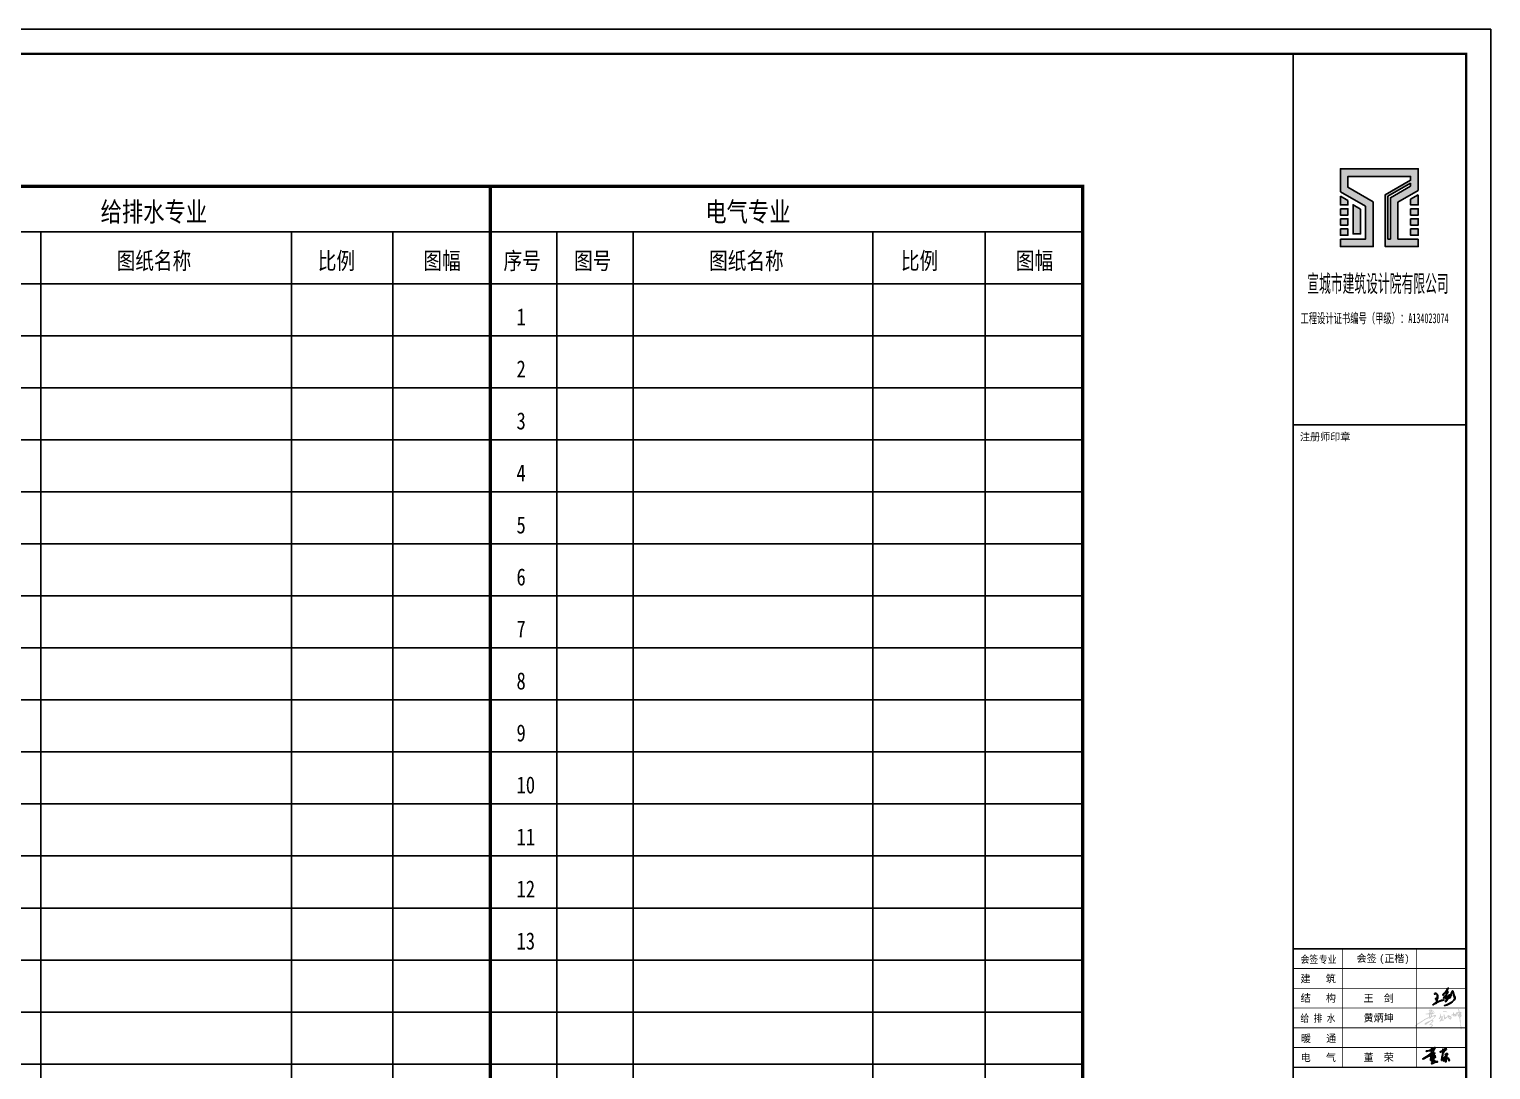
# Model space of a CAD drawing. Extents: x -4747 to 1060961, y -766984 to 396631.
# Drawn here: x 481617 to 540821, y 195558 to 237709 of the extents above; entities that cross this region are included whole.
import ezdxf
from ezdxf.enums import TextEntityAlignment as Align

# ---------------------------------------------------------------- set-up
doc = ezdxf.new("R2010")
doc.units = 0
doc.header["$LTSCALE"] = 1000
doc.header["$MEASUREMENT"] = 0
doc.layers.get('0').update_dxf_attribs({"linetype": 'CONTINUOUS'})
for name, color, linetype in [('BZ_标准图框', 7, 'CONTINUOUS'), ('PUB_TAB', 7, 'CONTINUOUS'), ('PUB_TITLE', 4, 'CONTINUOUS'), ('TK_图框线_', 45, 'CONTINUOUS')]:
    doc.layers.add(name, color=color, linetype=linetype)
doc.styles.add('HT', font='simhei.ttf')
doc.styles.add('黑体', font='simhei.ttf')

# ---------------------------------------------------------------- blocks, each defined once
blk = doc.blocks.new('DR')
at = {"linetype": 'CONTINUOUS'}
h = blk.add_hatch(color=256, dxfattribs=at)
h.dxf.hatch_style = 1
h.paths.add_polyline_path([(1911116, -440635), (1911119, -440635), (1911120, -440634), (1911121, -440636), (1911116, -440641), (1911114, -440641)], flags=16)
h.paths.add_polyline_path([(1911234, -440611), (1911235, -440610), (1911235, -440608), (1911232, -440607), (1911226, -440611), (1911226, -440613), (1911216, -440628), (1911215, -440633), (1911218, -440635), (1911222, -440631)], flags=17)
h.paths.add_polyline_path([(1911260, -440603), (1911258, -440602), (1911252, -440607), (1911261, -440610), (1911271, -440626), (1911268, -440629), (1911272, -440632), (1911275, -440632), (1911279, -440627), (1911279, -440624), (1911271, -440610), (1911263, -440603)])
h.paths.add_polyline_path([(1911107, -440603), (1911109, -440603), (1911110, -440602), (1911111, -440604), (1911097, -440615), (1911097, -440609)], flags=16)
h.paths.add_polyline_path([(1911234, -440591), (1911236, -440590), (1911236, -440593), (1911233, -440596), (1911226, -440599)], flags=16)
h.paths.add_polyline_path([(1911110, -440585), (1911112, -440585), (1911112, -440590), (1911108, -440594), (1911098, -440600), (1911097, -440592), (1911100, -440589)], flags=16)
h.paths.add_polyline_path([(1911108, -440573), (1911110, -440573), (1911112, -440575), (1911112, -440578), (1911097, -440585), (1911097, -440580)], flags=16)
h.paths.add_polyline_path([(1911104, -440569), (1911105, -440568), (1911100, -440573), (1911094, -440575), (1911100, -440570)], flags=16)
h.paths.add_polyline_path([(1911211, -440556), (1911209, -440555), (1911205, -440565), (1911203, -440585), (1911201, -440591), (1911198, -440628), (1911202, -440630), (1911206, -440625), (1911207, -440619), (1911215, -440615), (1911236, -440600), (1911235, -440628), (1911234, -440627), (1911232, -440629), (1911232, -440636), (1911236, -440643), (1911240, -440644), (1911243, -440639), (1911244, -440593), (1911255, -440583), (1911252, -440579), (1911247, -440582), (1911244, -440581), (1911257, -440568), (1911260, -440560), (1911256, -440557), (1911246, -440559), (1911233, -440567), (1911236, -440568), (1911241, -440565), (1911252, -440563), (1911216, -440602), (1911207, -440607)])
h.paths.add_polyline_path([(1911220, -440530), (1911221, -440530), (1911218, -440539), (1911214, -440543), (1911214, -440534)], flags=16)
h.paths.add_polyline_path([(1911238, -440514), (1911239, -440514)], flags=16)
h.paths.add_polyline_path([(1911119, -440511), (1911120, -440511), (1911120, -440514), (1911107, -440531), (1911103, -440533), (1911101, -440536), (1911099, -440536), (1911102, -440519)], flags=16)
h.paths.add_polyline_path([(1911244, -440499), (1911242, -440498), (1911229, -440512), (1911230, -440515), (1911224, -440523), (1911216, -440527), (1911214, -440526), (1911214, -440516), (1911211, -440512), (1911209, -440515), (1911208, -440530), (1911187, -440537), (1911181, -440542), (1911183, -440545), (1911188, -440545), (1911194, -440540), (1911198, -440540), (1911207, -440536), (1911209, -440553), (1911211, -440555), (1911215, -440554), (1911230, -440527), (1911247, -440516), (1911246, -440513), (1911241, -440511)])
h.paths.add_polyline_path([(1911132, -440496), (1911131, -440495), (1911128, -440496), (1911124, -440504), (1911102, -440512), (1911101, -440501), (1911098, -440497), (1911095, -440499), (1911096, -440513), (1911094, -440516), (1911061, -440529), (1911042, -440532), (1911041, -440536), (1911044, -440539), (1911074, -440531), (1911094, -440522), (1911093, -440544), (1911095, -440547), (1911101, -440548), (1911080, -440565), (1911051, -440585), (1911021, -440603), (1911017, -440603), (1911006, -440610), (1911005, -440612), (1911009, -440616), (1911018, -440613), (1911047, -440596), (1911079, -440580), (1911082, -440585), (1911090, -440585), (1911090, -440590), (1911088, -440592), (1911087, -440597), (1911089, -440599), (1911089, -440605), (1911086, -440608), (1911086, -440613), (1911084, -440617), (1911085, -440627), (1911087, -440629), (1911092, -440629), (1911102, -440621), (1911108, -440619), (1911108, -440631), (1911100, -440636), (1911100, -440639), (1911104, -440643), (1911104, -440650), (1911093, -440660), (1911097, -440665), (1911106, -440660), (1911110, -440660), (1911128, -440648), (1911136, -440647), (1911143, -440644), (1911155, -440645), (1911158, -440642), (1911156, -440638), (1911141, -440637), (1911123, -440642), (1911130, -440635), (1911131, -440632), (1911127, -440628), (1911116, -440628), (1911116, -440617), (1911119, -440609), (1911139, -440593), (1911139, -440590), (1911135, -440588), (1911123, -440599), (1911121, -440598), (1911121, -440593), (1911129, -440585), (1911132, -440580), (1911132, -440577), (1911128, -440574), (1911121, -440575), (1911117, -440566), (1911124, -440562), (1911130, -440556), (1911129, -440552), (1911116, -440556), (1911093, -440568), (1911067, -440579), (1911094, -440560), (1911106, -440550), (1911115, -440540), (1911115, -440536), (1911113, -440534), (1911126, -440515), (1911129, -440508), (1911134, -440503)])
at = {"linetype": 'CONTINUOUS', "elevation": 12800663}
for points in [[(1911132, -440496), (1911131, -440495), (1911128, -440496), (1911124, -440504), (1911102, -440512), (1911101, -440501), (1911098, -440497), (1911095, -440499), (1911096, -440513), (1911094, -440516), (1911061, -440529), (1911042, -440532), (1911041, -440536), (1911044, -440539), (1911074, -440531), (1911094, -440522), (1911093, -440544), (1911095, -440547), (1911101, -440548), (1911080, -440565), (1911051, -440585), (1911021, -440603), (1911017, -440603), (1911006, -440610), (1911005, -440612), (1911009, -440616), (1911018, -440613), (1911047, -440596), (1911079, -440580), (1911082, -440585), (1911090, -440585), (1911090, -440590), (1911088, -440592), (1911087, -440597), (1911089, -440599), (1911089, -440605), (1911086, -440608), (1911086, -440613), (1911084, -440617), (1911085, -440627), (1911087, -440629), (1911092, -440629), (1911102, -440621), (1911108, -440619), (1911108, -440631), (1911100, -440636), (1911100, -440639), (1911104, -440643), (1911104, -440650), (1911093, -440660), (1911097, -440665), (1911106, -440660), (1911110, -440660), (1911128, -440648), (1911136, -440647), (1911143, -440644), (1911155, -440645), (1911158, -440642), (1911156, -440638), (1911141, -440637), (1911123, -440642), (1911130, -440635), (1911131, -440632), (1911127, -440628), (1911116, -440628), (1911116, -440617), (1911119, -440609), (1911139, -440593), (1911139, -440590), (1911135, -440588), (1911123, -440599), (1911121, -440598), (1911121, -440593), (1911129, -440585), (1911132, -440580), (1911132, -440577), (1911128, -440574), (1911121, -440575), (1911117, -440566), (1911124, -440562), (1911130, -440556), (1911129, -440552), (1911116, -440556), (1911093, -440568), (1911067, -440579), (1911094, -440560), (1911106, -440550), (1911115, -440540), (1911115, -440536), (1911113, -440534), (1911126, -440515), (1911129, -440508), (1911134, -440503), (1911132, -440496)], [(1911104, -440569), (1911105, -440568), (1911100, -440573), (1911094, -440575), (1911100, -440570), (1911104, -440569)], [(1911108, -440573), (1911110, -440573), (1911112, -440575), (1911112, -440578), (1911097, -440585), (1911097, -440580), (1911108, -440573)], [(1911110, -440585), (1911112, -440585), (1911112, -440590), (1911108, -440594), (1911098, -440600), (1911097, -440592), (1911100, -440589), (1911110, -440585)], [(1911107, -440603), (1911109, -440603), (1911110, -440602), (1911111, -440604), (1911097, -440615), (1911097, -440609), (1911107, -440603)], [(1911119, -440511), (1911120, -440511), (1911120, -440514), (1911107, -440531), (1911103, -440533), (1911101, -440536), (1911099, -440536), (1911102, -440519), (1911119, -440511)], [(1911244, -440499), (1911242, -440498), (1911229, -440512), (1911230, -440515), (1911224, -440523), (1911216, -440527), (1911214, -440526), (1911214, -440516), (1911211, -440512), (1911209, -440515), (1911208, -440530), (1911187, -440537), (1911181, -440542), (1911183, -440545), (1911188, -440545), (1911194, -440540), (1911198, -440540), (1911207, -440536), (1911209, -440553), (1911211, -440555), (1911215, -440554), (1911230, -440527), (1911247, -440516), (1911246, -440513), (1911241, -440511), (1911244, -440499)], [(1911211, -440556), (1911209, -440555), (1911205, -440565), (1911203, -440585), (1911201, -440591), (1911198, -440628), (1911202, -440630), (1911206, -440625), (1911207, -440619), (1911215, -440615), (1911236, -440600), (1911235, -440628), (1911234, -440627), (1911232, -440629), (1911232, -440636), (1911236, -440643), (1911240, -440644), (1911243, -440639), (1911244, -440593), (1911255, -440583), (1911252, -440579), (1911247, -440582), (1911244, -440581), (1911257, -440568), (1911260, -440560), (1911256, -440557), (1911246, -440559), (1911233, -440567), (1911236, -440568), (1911241, -440565), (1911252, -440563), (1911216, -440602), (1911207, -440607), (1911211, -440556)], [(1911220, -440530), (1911221, -440530), (1911218, -440539), (1911214, -440543), (1911214, -440534), (1911220, -440530)], [(1911234, -440611), (1911235, -440610), (1911235, -440608), (1911232, -440607), (1911226, -440611), (1911226, -440613), (1911216, -440628), (1911215, -440633), (1911218, -440635), (1911222, -440631), (1911234, -440611)], [(1911234, -440591), (1911236, -440590), (1911236, -440593), (1911233, -440596), (1911226, -440599), (1911234, -440591)], [(1911238, -440514), (1911239, -440514), (1911238, -440514)], [(1911260, -440603), (1911258, -440602), (1911252, -440607), (1911261, -440610), (1911271, -440626), (1911268, -440629), (1911272, -440632), (1911275, -440632), (1911279, -440627), (1911279, -440624), (1911271, -440610), (1911263, -440603), (1911260, -440603)], [(1911116, -440635), (1911119, -440635), (1911120, -440634), (1911121, -440636), (1911116, -440641), (1911114, -440641), (1911116, -440635)]]:
    blk.add_lwpolyline(points, dxfattribs=at)
blk = doc.blocks.new('WJ')
at = {"linetype": 'CONTINUOUS'}
h = blk.add_hatch(color=0, dxfattribs=at)
h.dxf.hatch_style = 1
h.paths.add_polyline_path([(170, 444), (169, 445), (166, 443), (169, 440), (169, 410), (167, 408), (164, 412), (160, 413), (156, 409), (157, 404), (160, 408), (163, 408), (165, 404), (161, 403), (159, 406), (158, 403), (161, 400), (165, 401), (164, 379), (139, 364), (134, 359), (137, 356), (145, 363), (163, 373), (164, 371), (170, 377), (186, 385), (195, 387), (212, 394), (224, 395), (224, 400), (204, 396), (167, 380), (169, 387), (169, 403), (174, 413), (174, 434)])
h.paths.add_polyline_path([(163, 451), (162, 452), (155, 452), (149, 449), (148, 447), (150, 443), (155, 448), (160, 448), (168, 444), (169, 446)])
h.paths.add_polyline_path([(300, 463), (299, 464), (297, 464), (296, 461), (300, 450), (302, 438), (308, 423), (311, 410), (310, 405), (299, 391), (290, 383), (257, 363), (246, 358), (228, 353), (236, 352), (247, 355), (279, 371), (295, 382), (308, 395), (315, 406), (314, 418), (307, 437)])
h.paths.add_polyline_path([(260, 495), (259, 496), (254, 491), (250, 482), (235, 459), (219, 444), (215, 439), (216, 436), (219, 436), (237, 455), (247, 461), (254, 463), (251, 455), (244, 444), (230, 430), (220, 413), (221, 411), (223, 411), (242, 435), (240, 425), (240, 406), (243, 404), (246, 407), (249, 419), (253, 419), (262, 428), (236, 385), (239, 382), (268, 420), (270, 421), (269, 414), (271, 412), (274, 415), (282, 436), (284, 447), (292, 467), (294, 469), (298, 464), (299, 467), (296, 472), (294, 472), (290, 468), (285, 458), (274, 423), (273, 426), (268, 425), (256, 411), (264, 423), (272, 440), (270, 442), (266, 439), (256, 426), (246, 421), (244, 411), (246, 441), (257, 458), (259, 464), (256, 467), (252, 467), (241, 462), (253, 480)])
at = {"color": 0, "linetype": 'CONTINUOUS', "elevation": 16083978}
for points in [[(260, 495), (259, 496), (254, 491), (250, 482), (235, 459), (219, 444), (215, 439), (216, 436), (219, 436), (237, 455), (247, 461), (254, 463), (251, 455), (244, 444), (230, 430), (220, 413), (221, 411), (223, 411), (242, 435), (240, 425), (240, 406), (243, 404), (246, 407), (249, 419), (253, 419), (262, 428), (236, 385), (239, 382), (268, 420), (270, 421), (269, 414), (271, 412), (274, 415), (282, 436), (284, 447), (292, 467), (294, 469), (298, 464), (299, 467), (296, 472), (294, 472), (290, 468), (285, 458), (274, 423), (273, 426), (268, 425), (256, 411), (264, 423), (272, 440), (270, 442), (266, 439), (256, 426), (246, 421), (244, 411), (246, 441), (257, 458), (259, 464), (256, 467), (252, 467), (241, 462), (253, 480), (260, 495)], [(170, 444), (169, 445), (166, 443), (169, 440), (169, 410), (167, 408), (164, 412), (160, 413), (156, 409), (157, 404), (160, 408), (163, 408), (165, 404), (161, 403), (159, 406), (158, 403), (161, 400), (165, 401), (164, 379), (139, 364), (134, 359), (137, 356), (145, 363), (163, 373), (164, 371), (170, 377), (186, 385), (195, 387), (212, 394), (224, 395), (224, 400), (204, 396), (167, 380), (169, 387), (169, 403), (174, 413), (174, 434), (170, 444)], [(163, 451), (162, 452), (155, 452), (149, 449), (148, 447), (150, 443), (155, 448), (160, 448), (168, 444), (169, 446), (163, 451)], [(300, 463), (299, 464), (297, 464), (296, 461), (300, 450), (302, 438), (308, 423), (311, 410), (310, 405), (299, 391), (290, 383), (257, 363), (246, 358), (228, 353), (236, 352), (247, 355), (279, 371), (295, 382), (308, 395), (315, 406), (314, 418), (307, 437), (300, 463)]]:
    blk.add_lwpolyline(points, dxfattribs=at)
blk = doc.blocks.new('A$C56AF2822')
at = {"linetype": 'CONTINUOUS', "xscale": 5, "yscale": 5, "zscale": 5}
blk.add_blockref('WJ', (-107, -2513), dxfattribs=at)
blk = doc.blocks.new('A$C7A596D73')
at = {"linetype": 'CONTINUOUS'}
h = blk.add_hatch(color=256, dxfattribs=at)
h.paths.add_polyline_path([(-528, 449), (-608, 419), (-653, 389), (-668, 389), (-718, 364), (-743, 339), (-848, 279), (-853, 269), (-998, 189), (-1088, 99), (-1093, 94), (-1088, 69), (-1073, 64), (-1043, 74), (-1038, 84), (-1048, 94), (-998, 144), (-788, 269), (-748, 304), (-603, 384), (-573, 389), (-508, 424), (-483, 429), (-493, 409), (-518, 389), (-508, 374), (-493, 369), (-423, 454), (-363, 474), (-293, 484), (-333, 419), (-453, 319), (-568, 269), (-583, 269), (-643, 229), (-663, 229), (-708, 184), (-708, 154), (-683, 134), (-633, 149), (-593, 189), (-548, 214), (-498, 264), (-403, 304), (-388, 289), (-398, 264), (-453, 219), (-493, 159), (-523, 144), (-518, 129), (-503, 119), (-453, 129), (-413, 109), (-453, 69), (-478, 59), (-478, 44), (-468, 34), (-438, 39), (-373, 104), (-373, 124), (-403, 149), (-418, 149), (-428, 159), (-458, 159), (-453, 174), (-368, 254), (-353, 279), (-358, 314), (-373, 329), (-403, 339), (-288, 439), (-263, 469), (-248, 509), (-263, 529), (-278, 529), (-288, 539), (-408, 494), (-408, 544), (-398, 569), (-368, 584), (-338, 584), (-318, 599), (-313, 644), (-333, 674), (-338, 669), (-328, 629), (-383, 614), (-398, 704), (-383, 704), (-348, 669), (-333, 674), (-368, 709), (-408, 729), (-408, 739), (-423, 754), (-453, 744), (-503, 749), (-518, 739), (-518, 724), (-533, 724), (-543, 714), (-523, 699), (-523, 614), (-533, 599), (-653, 589), (-668, 579), (-668, 564), (-653, 554), (-528, 559)])
h.paths.add_polyline_path([(-463, 569), (-438, 574), (-433, 564), (-453, 484), (-463, 469), (-493, 464), (-503, 464), (-488, 479), (-483, 519)], flags=16)
h.paths.add_polyline_path([(-488, 609), (-498, 669), (-498, 714), (-488, 729), (-463, 729), (-478, 684), (-473, 659)], flags=16)
h.paths.add_polyline_path([(-453, 609), (-448, 644), (-443, 684), (-433, 699), (-428, 614)], flags=16)
h.paths.add_polyline_path([(-23, 434), (-23, 414), (-38, 379), (-103, 284), (-88, 264), (-73, 269), (-43, 304), (57, 304), (72, 334), (47, 354), (-3, 349), (22, 399), (17, 429), (32, 474), (7, 489), (-23, 484), (-43, 469), (-43, 534), (-83, 599), (-103, 584), (-78, 559), (-78, 504), (-98, 444), (-113, 414), (-128, 404), (-133, 399), (-133, 384), (-103, 369), (-88, 379), (-58, 424)])
h.paths.add_polyline_path([(87, 369), (97, 359), (117, 359), (232, 464), (222, 444), (247, 419), (267, 419), (272, 389), (322, 349), (347, 354), (387, 404), (377, 429), (382, 444), (342, 489), (302, 504), (272, 504), (272, 524), (242, 539), (227, 524), (227, 489), (212, 474), (147, 444), (122, 414), (92, 554), (82, 564), (62, 559), (57, 554), (57, 509), (67, 489)])
h.paths.add_polyline_path([(292, 419), (302, 439), (297, 449), (312, 449), (342, 424), (347, 409), (337, 409), (322, 389)], flags=16)
h.paths.add_polyline_path([(187, 649), (197, 634), (207, 644), (207, 659), (197, 669), (147, 679), (92, 679), (57, 694), (47, 689), (42, 684), (42, 669), (62, 654)])
h.paths.add_polyline_path([(507, 579), (482, 579), (477, 629), (467, 639), (452, 639), (437, 609), (437, 559), (402, 564), (382, 539), (377, 534), (387, 504), (407, 519), (437, 524), (477, 464), (492, 464), (507, 479), (522, 519), (532, 479), (557, 464), (582, 504), (592, 574), (602, 594), (642, 574), (657, 609), (677, 629), (687, 549), (672, 544), (652, 569), (612, 549), (647, 484), (667, 469), (687, 489), (682, 509), (692, 509), (692, 469), (672, 459), (687, 429), (702, 424), (712, 284), (727, 239), (747, 64), (747, -31), (767, -51), (792, -31), (777, 29), (777, 74), (767, 89), (752, 179), (752, 289), (737, 364), (737, 449), (762, 459), (782, 484), (777, 499), (792, 514), (792, 544), (757, 559), (787, 619), (777, 639), (737, 664), (702, 674), (702, 704), (687, 739), (692, 749), (667, 779), (652, 774), (647, 749), (667, 704), (667, 669), (632, 639), (612, 659), (587, 649), (557, 579), (552, 524), (542, 584), (512, 594)])
h.paths.add_polyline_path([(497, 539), (487, 509), (477, 519), (477, 529)], flags=16)
h.paths.add_polyline_path([(717, 599), (717, 624), (737, 609), (727, 584)], flags=16)
h.paths.add_polyline_path([(722, 529), (737, 524), (727, 504), (722, 514)], flags=16)

msp = doc.modelspace()

# ---------------------------------------------------------------- hatches: boundary and pattern name
h = msp.add_hatch(color=1)
h.paths.add_polyline_path([(537880, 232053.8), (534728.8, 232053.8), (534728.8, 231128), (535752.8, 230536.8), (535752.8, 229209.8), (535036, 229209.8), (534728.8, 229209.8), (534728.8, 228902.6), (536060, 228902.6), (536060, 230714.1), (535036, 231305.4), (535036, 231746.6), (537572.8, 231746.6), (537572.8, 231593), (536548.8, 231001.8), (536548.8, 228902.6), (537880, 228902.6), (537880, 229209.8), (537572.8, 229209.8), (537060.8, 229209.8), (537060.8, 230706.2), (537880, 231179.2)])
h.paths.add_polyline_path([(537572.8, 231356.6), (536753.6, 230883.6), (536753.6, 229209.8), (536651.2, 229209.8), (536651.2, 230942.7), (537572.8, 231474.8)], flags=16)
h = msp.add_hatch(color=1)
h.paths.add_polyline_path([(537880, 231001.8), (537572.8, 230824.5), (537572.8, 230592.2), (537880, 230592.2)])
h.paths.add_polyline_path([(537572.8, 230438.6), (537572.8, 230182.6), (537880, 230182.6), (537880, 230438.6)])
h.paths.add_polyline_path([(537572.8, 230029), (537572.8, 229773), (537880, 229773), (537880, 230029)])
h.paths.add_polyline_path([(537880, 229363.4), (537880, 229619.4), (537572.8, 229619.4), (537572.8, 229363.4)])
h.paths.add_polyline_path([(535548, 230418.5), (535240.8, 230595.9), (535240.8, 229414.6), (535548, 229414.6)])
h.paths.add_polyline_path([(534728.8, 230950.6), (534728.8, 230592.2), (535036, 230592.2), (535036, 230773.3)])
h.paths.add_polyline_path([(534728.8, 230438.6), (534728.8, 230182.6), (535036, 230182.6), (535036, 230438.6)])
h.paths.add_polyline_path([(535036, 229773), (535036, 230029), (534728.8, 230029), (534728.8, 229773)])
h.paths.add_polyline_path([(535036, 229619.4), (534728.8, 229619.4), (534728.8, 229363.4), (535036, 229363.4)])

# ---------------------------------------------------------------- linework, layer by layer
for points in [[(537060.8, 229209.8), (537060.8, 230706.2), (537880, 231179.2), (537880, 232053.8), (534728.8, 232053.8), (534728.8, 231128), (535752.8, 230536.8), (535752.8, 229209.8), (535036, 229209.8)], [(534728.8, 229209.8), (534728.8, 228902.6), (536060, 228902.6), (536060, 230714.1), (535036, 231305.4), (535036, 231746.6), (537572.8, 231746.6), (537572.8, 231593), (536548.8, 231001.8), (536548.8, 228902.6), (537880, 228902.6), (537880, 229209.8)], [(534728.8, 230950.6), (534728.8, 230592.2), (535036, 230592.2), (535036, 230773.3)], [(534728.8, 230950.6), (535036, 230773.3)], [(537572.8, 231474.8), (536651.2, 230942.7), (536651.2, 229209.8)], [(537572.8, 231356.6), (536753.6, 230883.6), (536753.6, 229209.8)], [(537880, 231179.2), (537310.2, 230850.2)], [(537572.8, 231474.8), (537572.8, 231356.6)], [(537572.8, 230824.5), (537572.8, 230592.2), (537880, 230592.2), (537880, 231001.8)], [(537880, 231001.8), (537572.8, 230824.5)], [(534728.8, 229209.8), (535036, 229209.8)], [(536753.6, 229209.8), (536651.2, 229209.8)], [(537572.8, 229209.8), (537060.8, 229209.8)], [(537572.8, 229209.8), (537880, 229209.8)]]:
    msp.add_lwpolyline(points)
for points in [[(534728.8, 230438.6), (534728.8, 230182.6), (535036, 230182.6), (535036, 230438.6)], [(535548, 230418.5), (535240.8, 230595.9), (535240.8, 229414.6), (535548, 229414.6)], [(537572.8, 230438.6), (537572.8, 230182.6), (537880, 230182.6), (537880, 230438.6)], [(534728.8, 230029), (534728.8, 229773), (535036, 229773), (535036, 230029)], [(537572.8, 230029), (537572.8, 229773), (537880, 229773), (537880, 230029)], [(534728.8, 229619.4), (534728.8, 229363.4), (535036, 229363.4), (535036, 229619.4)], [(537572.8, 229619.4), (537572.8, 229363.4), (537880, 229363.4), (537880, 229619.4)]]:
    msp.add_lwpolyline(points, close=True)
at = {"layer": 'BZ_标准图框'}
for points, const_width in [([(532820.8, 154608.6), (532820.8, 236708.6)], 70), ([(532820.8, 221683.7), (539820.8, 221683.7)], 70), ([(532820.8, 200458.6), (539820.8, 200458.6)], 70), ([(534820.8, 200458.6), (534820.8, 195658.6)], 35), ([(537820.8, 200458.6), (537820.8, 195658.6)], 35), ([(539820.8, 199658.6), (532820.8, 199658.6)], 35), ([(539820.8, 198858.6), (532820.8, 198858.6)], 35), ([(539820.8, 198058.6), (532820.8, 198058.6)], 35), ([(539820.8, 197258.6), (532820.8, 197258.6)], 35), ([(539820.8, 196458.6), (532820.8, 196458.6)], 35), ([(539820.8, 195658.6), (532820.8, 195658.6)], 50)]:
    msp.add_lwpolyline(points, dxfattribs=dict(at, const_width=const_width))
at = {"layer": 'PUB_TAB', "const_width": 131.7}
for points in [[(500291.3, 159977), (500291.3, 231341.2), (476291.3, 231341.2), (476291.3, 159977)], [(524291.3, 159977), (524291.3, 231341.2), (500291.3, 231341.2), (500291.3, 159977)]]:
    msp.add_lwpolyline(points, dxfattribs=at)
at = {"layer": 'PUB_TAB'}
for points in [[(476291.3, 229497.9), (500291.3, 229497.9)], [(482086.1, 229497.9), (482086.1, 159977)], [(492245.2, 229497.9), (492245.2, 159977)], [(496341.3, 229497.9), (496341.3, 159977)], [(500291.3, 229497.9), (524291.3, 229497.9)], [(502983.1, 229497.9), (502983.1, 159977)], [(506086.1, 229497.9), (506086.1, 159977)], [(515791.2, 229497.9), (515791.2, 159977)], [(520341.3, 229497.9), (520341.3, 159977)], [(476291.3, 227391.2), (500291.3, 227391.2)], [(500291.3, 227391.2), (524291.3, 227391.2)], [(476291.3, 225284.5), (500291.3, 225284.5)], [(500291.3, 225284.5), (524291.3, 225284.5)], [(476291.3, 223177.8), (500291.3, 223177.8)], [(500291.3, 223177.8), (524291.3, 223177.8)], [(476291.3, 221071.1), (500291.3, 221071.1)], [(500291.3, 221071.1), (524291.3, 221071.1)], [(476291.3, 218964.4), (500291.3, 218964.4)], [(500291.3, 218964.4), (524291.3, 218964.4)], [(476291.3, 216857.7), (500291.3, 216857.7)], [(500291.3, 216857.7), (524291.3, 216857.7)], [(476291.3, 214751), (500291.3, 214751)], [(500291.3, 214751), (524291.3, 214751)], [(476291.3, 212644.3), (500291.3, 212644.3)], [(500291.3, 212644.3), (524291.3, 212644.3)], [(476291.3, 210537.6), (500291.3, 210537.6)], [(500291.3, 210537.6), (524291.3, 210537.6)], [(476291.3, 208430.9), (500291.3, 208430.9)], [(500291.3, 208430.9), (524291.3, 208430.9)], [(476291.3, 206324.2), (500291.3, 206324.2)], [(500291.3, 206324.2), (524291.3, 206324.2)], [(476291.3, 204217.6), (500291.3, 204217.6)], [(500291.3, 204217.6), (524291.3, 204217.6)], [(476291.3, 202110.9), (500291.3, 202110.9)], [(500291.3, 202110.9), (524291.3, 202110.9)], [(476291.3, 200004.2), (500291.3, 200004.2)], [(500291.3, 200004.2), (524291.3, 200004.2)], [(476291.3, 197897.5), (500291.3, 197897.5)], [(500291.3, 197897.5), (524291.3, 197897.5)], [(476291.3, 195790.8), (500291.3, 195790.8)], [(500291.3, 195790.8), (524291.3, 195790.8)]]:
    msp.add_lwpolyline(points, dxfattribs=at)
at = {"layer": 'PUB_TITLE'}
msp.add_lwpolyline([(421920.8, 153608.6), (540820.8, 153608.6), (540820.8, 237708.6), (421920.8, 237708.6)], close=True, dxfattribs=at)
at = {"layer": 'PUB_TITLE', "const_width": 100}
msp.add_lwpolyline([(424420.8, 154608.6), (539820.8, 154608.6), (539820.8, 236708.6), (424420.8, 236708.6)], close=True, dxfattribs=at)

# ---------------------------------------------------------------- block references
for name, p in [('A$C56AF2822', (537908.9, 198909.3, -80419890)), ('A$C7A596D73', (538849.7, 197243.2))]:
    msp.add_blockref(name, p)
at = {"xscale": 4, "yscale": 4, "zscale": 4}
msp.add_blockref('DR', (-7105961, 1958447.5, -51202652), dxfattribs=at)

# ---------------------------------------------------------------- texts
at = {"layer": 'BZ_标准图框', "style": 'HT', "width": 0.5}
msp.add_text('宣城市建筑设计院有限公司', height=700, dxfattribs=at).set_placement((536250.9, 227056.6), align=Align.CENTER)
at = {"layer": 'BZ_标准图框', "style": 'HT'}
for s, height, width, p in [('工程设计证书编号（甲级）：A134023074', 400, 0.6, (533112.3, 225801.8)), ('会签', 300, 0.85, (533114.7, 199883.8)), ('专业', 300, 0.85, (533857.4, 199875.2)), ('给 排 水', 300, 0.85, (533110.1, 197493.1))]:
    msp.add_text(s, height=height, dxfattribs=dict(at, width=width)).set_placement(p)
for s, p in [('注册师印章', (533089.9, 221048.9)), ('会签', (535383.4, 199924.6)), ('(正楷)', (536304.2, 199915.2)), ('建   筑', (533114.7, 199096)), ('结   构', (533119.3, 198310.8)), ('暖   通', (533128.3, 196677.3)), ('电   气', (533118.5, 195902.7))]:
    msp.add_text(s, height=300, dxfattribs=at).set_placement(p)
at = {"layer": 'PUB_TAB', "style": '黑体', "width": 0.8}
for s, height, p in [('给排水专业', 791.12, (484506.8, 229919.2)), ('电气专业', 791.12, (509002.5, 229919.2)), ('图纸名称', 692.23, (485157.3, 227983.7)), ('比例', 692.23, (493305.9, 227983.7)), ('图幅', 692.23, (497582.1, 227983.7)), ('序号', 692.23, (500830.1, 227983.7)), ('图号', 692.23, (503686.9, 227983.7)), ('图纸名称', 692.23, (509157.3, 227983.7)), ('比例', 692.23, (516926.7, 227983.7)), ('图幅', 692.23, (521582.1, 227983.7))]:
    msp.add_text(s, height=height, dxfattribs=at).set_placement(p)
at = {"layer": 'PUB_TAB', "color": 4, "style": '黑体', "width": 0.8}
for s, height, p in [('1', 692.2, (501354.4, 225710.2)), ('2', 692.2, (501354.4, 223603.5)), ('3', 692.2, (501354.4, 221496.8)), ('4', 692.2, (501354.4, 219390.1)), ('5', 692.2, (501354.4, 217283.4)), ('6', 692.2, (501354.4, 215176.7)), ('7', 692.2, (501354.4, 213070)), ('8', 692.2, (501354.4, 210963.3)), ('9', 692.2, (501354.4, 208856.6)), ('10', 692.23, (501354.4, 206749.9)), ('11', 692.23, (501354.4, 204643.2)), ('12', 692.23, (501354.4, 202536.5)), ('13', 692.23, (501354.4, 200429.8))]:
    msp.add_text(s, height=height, dxfattribs=at).set_placement(p)
at = {"layer": 'TK_图框线_', "style": 'HT'}
for s, p in [('王  剑', (535668.3, 198309.1)), ('黄炳坤', (535668.3, 197509.1)), ('董  荣', (535668.3, 195909.1))]:
    msp.add_text(s, height=300, dxfattribs=at).set_placement(p)

doc.saveas('drawing.dxf')
